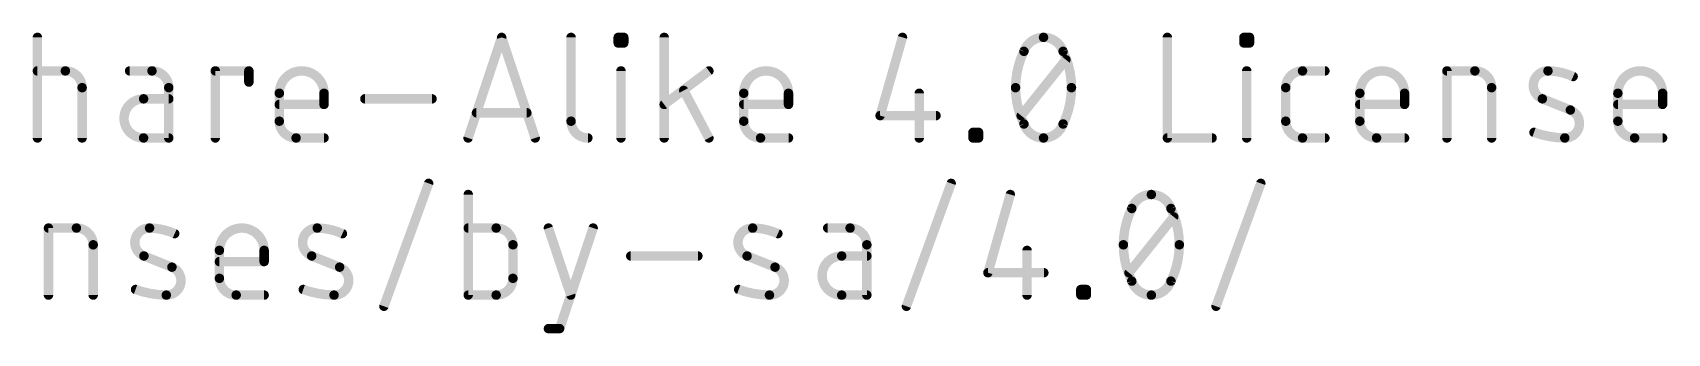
# Model space of a CAD drawing. Extents: x -31.8 to 54.9, y -15.3 to 25.5.
# Drawn here: x 28.46 to 54.87, y -8.16 to -3.3 of the extents above; entities that cross this region are included whole.
import ezdxf

# ---------------------------------------------------------------- set-up
doc = ezdxf.new("R2010")
doc.units = 0
doc.layers.add('51', color=53, linetype='CONTINUOUS')

msp = doc.modelspace()

# ---------------------------------------------------------------- linework, layer by layer
at = {"layer": '51', "const_width": 0.1524}
for points in [[(28.5354, -5.0038), (28.5354, -3.3782)], [(35.493, -5.0038), (36.0349, -3.3782)], [(36.0349, -3.3782), (36.5768, -5.0038)], [(37.1563, -3.3782), (37.1563, -4.7329)], [(37.9176, -3.4685), (37.9176, -3.3782)], [(37.9176, -3.3782), (38.0079, -3.3782)], [(38.0079, -3.4685), (37.9176, -3.4685)], [(38.0079, -3.3782), (38.0079, -3.4685)], [(38.6605, -5.0038), (38.6605, -3.3782)], [(42.5097, -3.3782), (42.1485, -4.6426)], [(46.7887, -3.3782), (46.7887, -5.0038)], [(48.0258, -3.4685), (48.0258, -3.3782)], [(48.0258, -3.3782), (48.1161, -3.3782)], [(48.1161, -3.4685), (48.0258, -3.4685)], [(48.1161, -3.3782), (48.1161, -3.4685)], [(44.4271, -4.6426), (45.1496, -3.7394)], [(28.5354, -3.9201), (28.987, -3.9201)], [(30.3864, -3.9201), (30.0252, -3.9201)], [(31.4096, -5.0038), (31.4096, -3.9201)], [(31.4096, -3.9201), (31.9515, -3.9201)], [(31.9515, -3.9201), (31.9515, -4.1007)], [(37.9628, -5.0038), (37.9628, -3.9201)], [(39.383, -3.9201), (38.6605, -4.4619)], [(48.0709, -5.0038), (48.0709, -3.9201)], [(48.9724, -3.9201), (49.3336, -3.9201)], [(51.3049, -5.0038), (51.3049, -3.9201)], [(51.3049, -3.9201), (51.7564, -3.9201)], [(29.2579, -4.191), (29.2579, -5.0038)], [(30.6574, -5.0038), (30.6574, -4.191)], [(32.4432, -4.7329), (32.4432, -4.2813)], [(33.1657, -4.2813), (33.1657, -4.4619)], [(39.383, -5.0038), (38.9766, -4.2362)], [(39.9462, -4.7329), (39.9462, -4.2813)], [(40.6687, -4.2813), (40.6687, -4.4619)], [(42.7806, -4.2813), (42.7806, -5.0038)], [(48.7014, -4.7329), (48.7014, -4.191)], [(49.8981, -4.7329), (49.8981, -4.2813)], [(50.6206, -4.2813), (50.6206, -4.4619)], [(52.0274, -4.191), (52.0274, -5.0038)], [(54.0664, -4.7329), (54.0664, -4.2813)], [(54.7889, -4.2813), (54.7889, -4.4619)], [(30.6574, -4.3716), (30.251, -4.3716)], [(33.1657, -4.4619), (32.4432, -4.4619)], [(33.8257, -4.3716), (34.9094, -4.3716)], [(40.6687, -4.4619), (39.9462, -4.4619)], [(50.6206, -4.4619), (49.8981, -4.4619)], [(53.2987, -4.5522), (52.8472, -4.3716)], [(54.7889, -4.4619), (54.0664, -4.4619)], [(36.4413, -4.5974), (35.6285, -4.5974)], [(42.1485, -4.6426), (43.0516, -4.6426)], [(30.251, -5.0038), (30.6574, -5.0038)], [(33.1657, -5.0038), (32.7141, -5.0038)], [(40.6687, -5.0038), (40.2171, -5.0038)], [(43.6491, -5.0038), (43.6491, -4.9135)], [(43.6491, -4.9135), (43.7394, -4.9135)], [(43.7394, -5.0038), (43.6491, -5.0038)], [(43.7394, -4.9135), (43.7394, -5.0038)], [(46.7887, -5.0038), (47.5112, -5.0038)], [(49.3336, -5.0038), (48.9724, -5.0038)], [(50.6206, -5.0038), (50.169, -5.0038)], [(54.7889, -5.0038), (54.3373, -5.0038)], [(34.133, -7.7244), (34.8555, -5.7376)], [(42.5739, -7.7244), (43.2964, -5.7376)], [(47.5759, -7.7244), (48.2984, -5.7376)], [(35.4951, -5.9182), (35.4951, -7.5438)], [(44.2516, -5.9182), (43.8904, -7.1826)], [(46.1691, -7.1826), (46.8915, -6.2794)], [(28.7142, -7.5438), (28.7142, -6.4601)], [(28.7142, -6.4601), (29.1658, -6.4601)], [(35.9466, -6.4601), (35.4951, -6.4601)], [(36.7903, -6.4601), (37.1516, -7.5438)], [(36.971, -8.0857), (37.5128, -6.4601)], [(41.6634, -6.4601), (41.3022, -6.4601)], [(29.4367, -6.731), (29.4367, -7.5438)], [(30.708, -7.0922), (30.2565, -6.9116)], [(31.4757, -7.2729), (31.4757, -6.8213)], [(32.1982, -6.8213), (32.1982, -7.0019)], [(33.4175, -7.0922), (32.9659, -6.9116)], [(36.2176, -7.2729), (36.2176, -6.731)], [(38.1207, -6.9116), (39.2045, -6.9116)], [(40.4515, -7.0922), (39.9999, -6.9116)], [(41.9343, -6.9116), (41.5279, -6.9116)], [(41.9343, -7.5438), (41.9343, -6.731)], [(44.5226, -6.8213), (44.5226, -7.5438)], [(32.1982, -7.0019), (31.4757, -7.0019)], [(43.8904, -7.1826), (44.7935, -7.1826)], [(45.391, -7.5438), (45.391, -7.4535)], [(45.391, -7.4535), (45.4813, -7.4535)], [(45.4813, -7.4535), (45.4813, -7.5438)], [(32.1982, -7.5438), (31.7467, -7.5438)], [(35.4951, -7.5438), (35.9466, -7.5438)], [(41.5279, -7.5438), (41.9343, -7.5438)], [(45.4813, -7.5438), (45.391, -7.5438)], [(36.7903, -8.0857), (36.971, -8.0857)]]:
    msp.add_lwpolyline(points, dxfattribs=at)
at = {"layer": '51'}
for points, const_width in [([(28.5735, -3.3782, 1), (28.4973, -3.3782)], 0.0762), ([(36.0711, -3.3662, 1), (35.9988, -3.3902)], 0.0762), ([(36.0711, -3.3902, 1), (35.9988, -3.3662)], 0.0762), ([(37.1944, -3.3782, 1), (37.1182, -3.3782)], 0.0762), ([(37.9557, -3.3782, 1), (37.8795, -3.3782)], 0.0762), ([(37.9176, -3.3401, 1), (37.9176, -3.4163)], 0.0762), ([(37.9176, -3.4304, 1), (37.9176, -3.5066)], 0.0762), ([(37.8795, -3.4685, 1), (37.9557, -3.4685)], 0.0762), ([(38.046, -3.3782, 1), (37.9698, -3.3782)], 0.0762), ([(37.9698, -3.4685, 1), (38.046, -3.4685)], 0.0762), ([(38.0079, -3.4163, 1), (38.0079, -3.3401)], 0.0762), ([(38.0079, -3.5066, 1), (38.0079, -3.4304)], 0.0762), ([(38.6986, -3.3782, 1), (38.6224, -3.3782)], 0.0762), ([(42.5463, -3.3887, 1), (42.4731, -3.3677)], 0.0762), ([(44.7884, -3.3782, 0.3205), (44.4723, -3.604)], 0.1524), ([(45.1045, -3.604, 0.3205), (44.7884, -3.3782)], 0.1524), ([(44.7884, -3.3401, 1), (44.7884, -3.4163)], 0.0762), ([(44.7884, -3.4163, 1), (44.7884, -3.3401)], 0.0762), ([(46.8268, -3.3782, 1), (46.7506, -3.3782)], 0.0762), ([(48.0639, -3.3782, 1), (47.9877, -3.3782)], 0.0762), ([(48.0258, -3.3401, 1), (48.0258, -3.4163)], 0.0762), ([(48.0258, -3.4304, 1), (48.0258, -3.5066)], 0.0762), ([(47.9877, -3.4685, 1), (48.0639, -3.4685)], 0.0762), ([(48.1542, -3.3782, 1), (48.078, -3.3782)], 0.0762), ([(48.078, -3.4685, 1), (48.1542, -3.4685)], 0.0762), ([(48.1161, -3.4163, 1), (48.1161, -3.3401)], 0.0762), ([(48.1161, -3.5066, 1), (48.1161, -3.4304)], 0.0762), ([(44.4723, -3.604, 0.1139), (44.3368, -4.191)], 0.1524), ([(44.4363, -3.5916, 1), (44.5083, -3.6163)], 0.0762), ([(44.5066, -3.6207, 1), (44.4381, -3.5873)], 0.0762), ([(45.1387, -3.5873, 1), (45.0702, -3.6207)], 0.0762), ([(45.2399, -4.191, 0.1139), (45.1045, -3.604)], 0.1524), ([(45.0684, -3.6163, 1), (45.1405, -3.5916)], 0.0762), ([(45.1794, -3.7632, 1), (45.1199, -3.7156)], 0.0762), ([(28.5354, -3.882, 1), (28.5354, -3.9582)], 0.0762), ([(29.2579, -4.191, 0.4142), (28.987, -3.9201)], 0.1524), ([(28.987, -3.882, 1), (28.987, -3.9582)], 0.0762), ([(28.987, -3.9582, 1), (28.987, -3.882)], 0.0762), ([(30.0252, -3.882, 1), (30.0252, -3.9582)], 0.0762), ([(30.6574, -4.191, 0.4142), (30.3864, -3.9201)], 0.1524), ([(30.3864, -3.882, 1), (30.3864, -3.9582)], 0.0762), ([(30.3864, -3.9582, 1), (30.3864, -3.882)], 0.0762), ([(31.4477, -3.9201, 1), (31.3715, -3.9201)], 0.0762), ([(31.4096, -3.882, 1), (31.4096, -3.9582)], 0.0762), ([(31.9896, -3.9201, 1), (31.9134, -3.9201)], 0.0762), ([(31.9515, -3.9582, 1), (31.9515, -3.882)], 0.0762), ([(33.1657, -4.2813, 1), (32.4432, -4.2813)], 0.1524), ([(38.0009, -3.9201, 1), (37.9247, -3.9201)], 0.0762), ([(39.4058, -3.9505, 1), (39.3601, -3.8896)], 0.0762), ([(40.6687, -4.2813, 1), (39.9462, -4.2813)], 0.1524), ([(48.109, -3.9201, 1), (48.0328, -3.9201)], 0.0762), ([(48.9724, -3.9201, 0.4142), (48.7014, -4.191)], 0.1524), ([(48.9724, -3.882, 1), (48.9724, -3.9582)], 0.0762), ([(48.9724, -3.9582, 1), (48.9724, -3.882)], 0.0762), ([(49.3336, -3.9582, 1), (49.3336, -3.882)], 0.0762), ([(50.6206, -4.2813, 1), (49.8981, -4.2813)], 0.1524), ([(51.343, -3.9201, 1), (51.2668, -3.9201)], 0.0762), ([(51.3049, -3.882, 1), (51.3049, -3.9582)], 0.0762), ([(52.0274, -4.191, 0.4142), (51.7564, -3.9201)], 0.1524), ([(51.7564, -3.882, 1), (51.7564, -3.9582)], 0.0762), ([(51.7564, -3.9582, 1), (51.7564, -3.882)], 0.0762), ([(52.9375, -3.9201, 0.8318), (52.8472, -4.3716)], 0.1524), ([(52.938, -3.882, 1), (52.9369, -3.9582)], 0.0762), ([(53.3439, -4.0104, 0.1026), (52.9375, -3.9201)], 0.1524), ([(52.9369, -3.9582, 1), (52.938, -3.882)], 0.0762), ([(53.3282, -4.0451, 1), (53.3595, -3.9756)], 0.0762), ([(54.7889, -4.2813, 1), (54.0664, -4.2813)], 0.1524), ([(29.296, -4.191, 1), (29.2198, -4.191)], 0.0762), ([(29.2198, -4.191, 1), (29.296, -4.191)], 0.0762), ([(30.6955, -4.191, 1), (30.6193, -4.191)], 0.0762), ([(30.6193, -4.191, 1), (30.6955, -4.191)], 0.0762), ([(31.9134, -4.1007, 1), (31.9896, -4.1007)], 0.0762), ([(32.4813, -4.2813, 1), (32.4051, -4.2813)], 0.0762), ([(33.2038, -4.2813, 1), (33.1276, -4.2813)], 0.0762), ([(39.0102, -4.2183, 1), (38.9429, -4.254)], 0.0762), ([(39.9843, -4.2813, 1), (39.9081, -4.2813)], 0.0762), ([(40.7068, -4.2813, 1), (40.6306, -4.2813)], 0.0762), ([(42.8187, -4.2813, 1), (42.7425, -4.2813)], 0.0762), ([(44.3368, -4.191, 0.1139), (44.4723, -4.778)], 0.1524), ([(44.3749, -4.191, 1), (44.2987, -4.191)], 0.0762), ([(44.2987, -4.191, 1), (44.3749, -4.191)], 0.0762), ([(45.1045, -4.778, 0.1139), (45.2399, -4.191)], 0.1524), ([(45.278, -4.191, 1), (45.2018, -4.191)], 0.0762), ([(45.2018, -4.191, 1), (45.278, -4.191)], 0.0762), ([(48.7395, -4.191, 1), (48.6633, -4.191)], 0.0762), ([(48.6633, -4.191, 1), (48.7395, -4.191)], 0.0762), ([(49.9362, -4.2813, 1), (49.86, -4.2813)], 0.0762), ([(50.6587, -4.2813, 1), (50.5825, -4.2813)], 0.0762), ([(52.0655, -4.191, 1), (51.9893, -4.191)], 0.0762), ([(51.9893, -4.191, 1), (52.0655, -4.191)], 0.0762), ([(54.1045, -4.2813, 1), (54.0283, -4.2813)], 0.0762), ([(54.827, -4.2813, 1), (54.7508, -4.2813)], 0.0762), ([(30.251, -4.3716, 1), (30.251, -5.0038)], 0.1524), ([(30.251, -4.3335, 1), (30.251, -4.4097)], 0.0762), ([(30.251, -4.4097, 1), (30.251, -4.3335)], 0.0762), ([(30.6574, -4.4097, 1), (30.6574, -4.3335)], 0.0762), ([(32.4051, -4.2813, 1), (32.4813, -4.2813)], 0.0762), ([(32.4432, -4.4238, 1), (32.4432, -4.5)], 0.0762), ([(33.1276, -4.2813, 1), (33.2038, -4.2813)], 0.0762), ([(33.1276, -4.4619, 1), (33.2038, -4.4619)], 0.0762), ([(33.1657, -4.5, 1), (33.1657, -4.4238)], 0.0762), ([(33.8257, -4.3335, 1), (33.8257, -4.4097)], 0.0762), ([(34.9094, -4.4097, 1), (34.9094, -4.3335)], 0.0762), ([(38.6376, -4.4315, 1), (38.6833, -4.4924)], 0.0762), ([(39.9081, -4.2813, 1), (39.9843, -4.2813)], 0.0762), ([(39.9462, -4.4238, 1), (39.9462, -4.5)], 0.0762), ([(40.6306, -4.2813, 1), (40.7068, -4.2813)], 0.0762), ([(40.6306, -4.4619, 1), (40.7068, -4.4619)], 0.0762), ([(40.6687, -4.5, 1), (40.6687, -4.4238)], 0.0762), ([(49.86, -4.2813, 1), (49.9362, -4.2813)], 0.0762), ([(49.8981, -4.4238, 1), (49.8981, -4.5)], 0.0762), ([(50.5825, -4.2813, 1), (50.6587, -4.2813)], 0.0762), ([(50.5825, -4.4619, 1), (50.6587, -4.4619)], 0.0762), ([(50.6206, -4.5, 1), (50.6206, -4.4238)], 0.0762), ([(52.8613, -4.3363, 1), (52.833, -4.407)], 0.0762), ([(52.833, -4.407, 1), (52.8613, -4.3362)], 0.0762), ([(53.2084, -5.0038, 0.8318), (53.2987, -4.5522)], 0.1524), ([(53.3129, -4.5169, 1), (53.2846, -4.5876)], 0.0762), ([(53.2846, -4.5876, 1), (53.3129, -4.5169)], 0.0762), ([(54.0283, -4.2813, 1), (54.1045, -4.2813)], 0.0762), ([(54.0664, -4.4238, 1), (54.0664, -4.5)], 0.0762), ([(54.7508, -4.2813, 1), (54.827, -4.2813)], 0.0762), ([(54.7508, -4.4619, 1), (54.827, -4.4619)], 0.0762), ([(54.7889, -4.5, 1), (54.7889, -4.4238)], 0.0762), ([(32.4432, -4.7329, 0.4142), (32.7141, -5.0038)], 0.1524), ([(32.4813, -4.7329, 1), (32.4051, -4.7329)], 0.0762), ([(32.4051, -4.7329, 1), (32.4813, -4.7329)], 0.0762), ([(35.6285, -4.5593, 1), (35.6285, -4.6355)], 0.0762), ([(36.4413, -4.6355, 1), (36.4413, -4.5593)], 0.0762), ([(37.1563, -4.7329, 0.4142), (37.4272, -5.0038)], 0.1524), ([(37.1944, -4.7329, 1), (37.1182, -4.7329)], 0.0762), ([(37.1182, -4.7329, 1), (37.1944, -4.7329)], 0.0762), ([(39.9462, -4.7329, 0.4142), (40.2171, -5.0038)], 0.1524), ([(39.9843, -4.7329, 1), (39.9081, -4.7329)], 0.0762), ([(39.9081, -4.7329, 1), (39.9843, -4.7329)], 0.0762), ([(42.1118, -4.6321, 1), (42.1851, -4.653)], 0.0762), ([(42.1485, -4.6045, 1), (42.1485, -4.6807)], 0.0762), ([(43.0516, -4.6807, 1), (43.0516, -4.6045)], 0.0762), ([(44.3974, -4.6188, 1), (44.4569, -4.6664)], 0.0762), ([(44.4723, -4.778, 0.3205), (44.7884, -5.0038)], 0.1524), ([(44.5083, -4.7657, 1), (44.4363, -4.7904)], 0.0762), ([(44.4381, -4.7947, 1), (44.5066, -4.7613)], 0.0762), ([(44.7884, -5.0038, 0.3205), (45.1045, -4.778)], 0.1524), ([(45.0702, -4.7613, 1), (45.1387, -4.7947)], 0.0762), ([(45.1405, -4.7904, 1), (45.0684, -4.7657)], 0.0762), ([(48.7014, -4.7329, 0.4142), (48.9724, -5.0038)], 0.1524), ([(48.7395, -4.7329, 1), (48.6633, -4.7329)], 0.0762), ([(48.6633, -4.7329, 1), (48.7395, -4.7329)], 0.0762), ([(49.8981, -4.7329, 0.4142), (50.169, -5.0038)], 0.1524), ([(49.9362, -4.7329, 1), (49.86, -4.7329)], 0.0762), ([(49.86, -4.7329, 1), (49.9362, -4.7329)], 0.0762), ([(54.0664, -4.7329, 0.4142), (54.3373, -5.0038)], 0.1524), ([(54.1045, -4.7329, 1), (54.0283, -4.7329)], 0.0762), ([(54.0283, -4.7329, 1), (54.1045, -4.7329)], 0.0762), ([(28.4973, -5.0038, 1), (28.5735, -5.0038)], 0.0762), ([(29.2198, -5.0038, 1), (29.296, -5.0038)], 0.0762), ([(30.251, -4.9657, 1), (30.251, -5.0419)], 0.0762), ([(30.251, -5.0419, 1), (30.251, -4.9657)], 0.0762), ([(30.6193, -5.0038, 1), (30.6955, -5.0038)], 0.0762), ([(30.6574, -5.0419, 1), (30.6574, -4.9657)], 0.0762), ([(31.3715, -5.0038, 1), (31.4477, -5.0038)], 0.0762), ([(32.7141, -4.9657, 1), (32.7141, -5.0419)], 0.0762), ([(32.7141, -5.0419, 1), (32.7141, -4.9657)], 0.0762), ([(33.1657, -5.0419, 1), (33.1657, -4.9657)], 0.0762), ([(35.4569, -4.9918, 1), (35.5292, -5.0158)], 0.0762), ([(36.5406, -5.0158, 1), (36.6129, -4.9918)], 0.0762), ([(37.4272, -5.0419, 1), (37.4272, -4.9657)], 0.0762), ([(37.9247, -5.0038, 1), (38.0009, -5.0038)], 0.0762), ([(38.6224, -5.0038, 1), (38.6986, -5.0038)], 0.0762), ([(39.3493, -5.0216, 1), (39.4166, -4.986)], 0.0762), ([(40.2171, -4.9657, 1), (40.2171, -5.0419)], 0.0762), ([(40.2171, -5.0419, 1), (40.2171, -4.9657)], 0.0762), ([(40.6687, -5.0419, 1), (40.6687, -4.9657)], 0.0762), ([(42.7425, -5.0038, 1), (42.8187, -5.0038)], 0.0762), ([(43.6872, -4.9135, 1), (43.611, -4.9135)], 0.0762), ([(43.6491, -4.8754, 1), (43.6491, -4.9516)], 0.0762), ([(43.6491, -4.9657, 1), (43.6491, -5.0419)], 0.0762), ([(43.611, -5.0038, 1), (43.6872, -5.0038)], 0.0762), ([(43.7775, -4.9135, 1), (43.7013, -4.9135)], 0.0762), ([(43.7013, -5.0038, 1), (43.7775, -5.0038)], 0.0762), ([(43.7394, -4.9516, 1), (43.7394, -4.8754)], 0.0762), ([(43.7394, -5.0419, 1), (43.7394, -4.9657)], 0.0762), ([(44.7884, -4.9657, 1), (44.7884, -5.0419)], 0.0762), ([(44.7884, -5.0419, 1), (44.7884, -4.9657)], 0.0762), ([(46.7887, -4.9657, 1), (46.7887, -5.0419)], 0.0762), ([(46.7506, -5.0038, 1), (46.8268, -5.0038)], 0.0762), ([(47.5112, -5.0419, 1), (47.5112, -4.9657)], 0.0762), ([(48.0328, -5.0038, 1), (48.109, -5.0038)], 0.0762), ([(48.9724, -4.9657, 1), (48.9724, -5.0419)], 0.0762), ([(48.9724, -5.0419, 1), (48.9724, -4.9657)], 0.0762), ([(49.3336, -5.0419, 1), (49.3336, -4.9657)], 0.0762), ([(50.169, -4.9657, 1), (50.169, -5.0419)], 0.0762), ([(50.169, -5.0419, 1), (50.169, -4.9657)], 0.0762), ([(50.6206, -5.0419, 1), (50.6206, -4.9657)], 0.0762), ([(51.2668, -5.0038, 1), (51.343, -5.0038)], 0.0762), ([(51.9893, -5.0038, 1), (52.0655, -5.0038)], 0.0762), ([(52.7246, -4.8776, 1), (52.6988, -4.9493)], 0.0762), ([(52.7117, -4.9135, 0.083), (53.2084, -5.0038)], 0.1524), ([(53.2089, -4.9657, 1), (53.2079, -5.0419)], 0.0762), ([(53.2079, -5.0419, 1), (53.2089, -4.9657)], 0.0762), ([(54.3373, -4.9657, 1), (54.3373, -5.0419)], 0.0762), ([(54.3373, -5.0419, 1), (54.3373, -4.9657)], 0.0762), ([(54.7889, -5.0419, 1), (54.7889, -4.9657)], 0.0762), ([(34.8913, -5.7506, 1), (34.8197, -5.7246)], 0.0762), ([(43.3322, -5.7506, 1), (43.2606, -5.7246)], 0.0762), ([(48.3342, -5.7506, 1), (48.2625, -5.7246)], 0.0762), ([(35.5332, -5.9182, 1), (35.457, -5.9182)], 0.0762), ([(44.2883, -5.9287, 1), (44.215, -5.9077)], 0.0762), ([(46.2142, -6.144, 0.1139), (46.0787, -6.731)], 0.1524), ([(46.5303, -5.9182, 0.3205), (46.2142, -6.144)], 0.1524), ([(46.2485, -6.1607, 1), (46.18, -6.1273)], 0.0762), ([(46.8464, -6.144, 0.3205), (46.5303, -5.9182)], 0.1524), ([(46.5303, -5.8801, 1), (46.5303, -5.9563)], 0.0762), ([(46.5303, -5.9563, 1), (46.5303, -5.8801)], 0.0762), ([(46.8806, -6.1273, 1), (46.8121, -6.1607)], 0.0762), ([(46.9819, -6.731, 0.1139), (46.8464, -6.144)], 0.1524), ([(46.1782, -6.1316, 1), (46.2503, -6.1563)], 0.0762), ([(46.8103, -6.1563, 1), (46.8824, -6.1316)], 0.0762), ([(46.9213, -6.3032, 1), (46.8618, -6.2556)], 0.0762), ([(28.7523, -6.4601, 1), (28.6761, -6.4601)], 0.0762), ([(28.7142, -6.422, 1), (28.7142, -6.4982)], 0.0762), ([(29.4367, -6.731, 0.4142), (29.1658, -6.4601)], 0.1524), ([(29.1658, -6.422, 1), (29.1658, -6.4982)], 0.0762), ([(29.1658, -6.4982, 1), (29.1658, -6.422)], 0.0762), ([(30.3468, -6.4601, 0.8318), (30.2565, -6.9116)], 0.1524), ([(30.3473, -6.422, 1), (30.3462, -6.4982)], 0.0762), ([(30.7532, -6.5504, 0.1026), (30.3468, -6.4601)], 0.1524), ([(30.3462, -6.4982, 1), (30.3473, -6.422)], 0.0762), ([(30.7376, -6.5851, 1), (30.7688, -6.5156)], 0.0762), ([(32.1982, -6.8213, 1), (31.4757, -6.8213)], 0.1524), ([(33.0562, -6.4601, 0.8318), (32.9659, -6.9116)], 0.1524), ([(33.4626, -6.5504, 0.1026), (33.0562, -6.4601)], 0.1524), ([(33.0568, -6.422, 1), (33.0557, -6.4982)], 0.0762), ([(33.0557, -6.4982, 1), (33.0568, -6.422)], 0.0762), ([(33.447, -6.5851, 1), (33.4782, -6.5156)], 0.0762), ([(35.4951, -6.422, 1), (35.4951, -6.4982)], 0.0762), ([(36.2176, -6.731, 0.4142), (35.9466, -6.4601)], 0.1524), ([(35.9466, -6.422, 1), (35.9466, -6.4982)], 0.0762), ([(35.9466, -6.4982, 1), (35.9466, -6.422)], 0.0762), ([(36.8265, -6.448, 1), (36.7542, -6.4721)], 0.0762), ([(37.549, -6.4721, 1), (37.4767, -6.448)], 0.0762), ([(40.0902, -6.4601, 0.8318), (39.9999, -6.9116)], 0.1524), ([(40.4966, -6.5504, 0.1026), (40.0902, -6.4601)], 0.1524), ([(40.0908, -6.422, 1), (40.0897, -6.4982)], 0.0762), ([(40.0897, -6.4982, 1), (40.0908, -6.422)], 0.0762), ([(40.481, -6.5851, 1), (40.5123, -6.5156)], 0.0762), ([(41.3022, -6.422, 1), (41.3022, -6.4982)], 0.0762), ([(41.9343, -6.731, 0.4142), (41.6634, -6.4601)], 0.1524), ([(41.6634, -6.422, 1), (41.6634, -6.4982)], 0.0762), ([(41.6634, -6.4982, 1), (41.6634, -6.422)], 0.0762), ([(29.4748, -6.731, 1), (29.3986, -6.731)], 0.0762), ([(29.3986, -6.731, 1), (29.4748, -6.731)], 0.0762), ([(30.2706, -6.8763, 1), (30.2423, -6.947)], 0.0762), ([(30.2423, -6.947, 1), (30.2706, -6.8762)], 0.0762), ([(31.5138, -6.8213, 1), (31.4376, -6.8213)], 0.0762), ([(31.4376, -6.8213, 1), (31.5138, -6.8213)], 0.0762), ([(32.2363, -6.8213, 1), (32.1601, -6.8213)], 0.0762), ([(32.1601, -6.8213, 1), (32.2363, -6.8213)], 0.0762), ([(32.98, -6.8763, 1), (32.9517, -6.947)], 0.0762), ([(32.9517, -6.947, 1), (32.98, -6.8762)], 0.0762), ([(36.2557, -6.731, 1), (36.1795, -6.731)], 0.0762), ([(36.1795, -6.731, 1), (36.2557, -6.731)], 0.0762), ([(38.1207, -6.8735, 1), (38.1207, -6.9497)], 0.0762), ([(39.2045, -6.9497, 1), (39.2045, -6.8735)], 0.0762), ([(40.0141, -6.8763, 1), (39.9858, -6.947)], 0.0762), ([(39.9858, -6.947, 1), (40.0141, -6.8762)], 0.0762), ([(41.5279, -6.9116, 1), (41.5279, -7.5438)], 0.1524), ([(41.5279, -6.8735, 1), (41.5279, -6.9497)], 0.0762), ([(41.5279, -6.9497, 1), (41.5279, -6.8735)], 0.0762), ([(41.9724, -6.731, 1), (41.8962, -6.731)], 0.0762), ([(41.8962, -6.731, 1), (41.9724, -6.731)], 0.0762), ([(41.9343, -6.9497, 1), (41.9343, -6.8735)], 0.0762), ([(44.5607, -6.8213, 1), (44.4845, -6.8213)], 0.0762), ([(46.0787, -6.731, 0.1139), (46.2142, -7.318)], 0.1524), ([(46.1168, -6.731, 1), (46.0406, -6.731)], 0.0762), ([(46.0406, -6.731, 1), (46.1168, -6.731)], 0.0762), ([(46.8464, -7.318, 0.1139), (46.9819, -6.731)], 0.1524), ([(47.02, -6.731, 1), (46.9438, -6.731)], 0.0762), ([(46.9438, -6.731, 1), (47.02, -6.731)], 0.0762), ([(30.6177, -7.5438, 0.8318), (30.708, -7.0922)], 0.1524), ([(30.7222, -7.0569, 1), (30.6939, -7.1276)], 0.0762), ([(30.6939, -7.1276, 1), (30.7222, -7.0569)], 0.0762), ([(31.4757, -6.9638, 1), (31.4757, -7.04)], 0.0762), ([(32.1601, -7.0019, 1), (32.2363, -7.0019)], 0.0762), ([(32.1982, -7.04, 1), (32.1982, -6.9638)], 0.0762), ([(33.3271, -7.5438, 0.8318), (33.4175, -7.0922)], 0.1524), ([(33.4316, -7.0569, 1), (33.4033, -7.1276)], 0.0762), ([(33.4033, -7.1276, 1), (33.4316, -7.0569)], 0.0762), ([(40.3612, -7.5438, 0.8318), (40.4515, -7.0922)], 0.1524), ([(40.4656, -7.0569, 1), (40.4373, -7.1276)], 0.0762), ([(40.4373, -7.1276, 1), (40.4656, -7.0569)], 0.0762), ([(43.8904, -7.1445, 1), (43.8904, -7.2207)], 0.0762), ([(44.7935, -7.2207, 1), (44.7935, -7.1445)], 0.0762), ([(46.1393, -7.1588, 1), (46.1988, -7.2064)], 0.0762), ([(30.1339, -7.4176, 1), (30.1081, -7.4893)], 0.0762), ([(30.121, -7.4535, 0.083), (30.6177, -7.5438)], 0.1524), ([(31.4757, -7.2729, 0.4142), (31.7467, -7.5438)], 0.1524), ([(31.5138, -7.2729, 1), (31.4376, -7.2729)], 0.0762), ([(31.4376, -7.2729, 1), (31.5138, -7.2729)], 0.0762), ([(32.8433, -7.4176, 1), (32.8175, -7.4893)], 0.0762), ([(32.8304, -7.4535, 0.083), (33.3271, -7.5438)], 0.1524), ([(35.9466, -7.5438, 0.4142), (36.2176, -7.2729)], 0.1524), ([(36.2556, -7.2729, 1), (36.1795, -7.2729)], 0.0762), ([(36.1795, -7.2729, 1), (36.2557, -7.2729)], 0.0762), ([(39.8774, -7.4176, 1), (39.8516, -7.4893)], 0.0762), ([(39.8645, -7.4535, 0.083), (40.3612, -7.5438)], 0.1524), ([(43.8537, -7.1721, 1), (43.927, -7.193)], 0.0762), ([(45.4291, -7.4535, 1), (45.3529, -7.4535)], 0.0762), ([(45.391, -7.4154, 1), (45.391, -7.4916)], 0.0762), ([(45.5194, -7.4535, 1), (45.4432, -7.4535)], 0.0762), ([(45.4813, -7.4916, 1), (45.4813, -7.4154)], 0.0762), ([(46.2142, -7.318, 0.3205), (46.5303, -7.5438)], 0.1524), ([(46.2503, -7.3057, 1), (46.1782, -7.3304)], 0.0762), ([(46.18, -7.3347, 1), (46.2485, -7.3013)], 0.0762), ([(46.5303, -7.5438, 0.3205), (46.8464, -7.318)], 0.1524), ([(46.8121, -7.3013, 1), (46.8806, -7.3347)], 0.0762), ([(46.8824, -7.3304, 1), (46.8104, -7.3057)], 0.0762), ([(28.6761, -7.5438, 1), (28.7523, -7.5438)], 0.0762), ([(29.3986, -7.5438, 1), (29.4748, -7.5438)], 0.0762), ([(30.6183, -7.5057, 1), (30.6172, -7.5819)], 0.0762), ([(30.6172, -7.5819, 1), (30.6183, -7.5057)], 0.0762), ([(31.7467, -7.5057, 1), (31.7467, -7.5819)], 0.0762), ([(31.7467, -7.5819, 1), (31.7467, -7.5057)], 0.0762), ([(32.1982, -7.5819, 1), (32.1982, -7.5057)], 0.0762), ([(33.3277, -7.5057, 1), (33.3266, -7.5819)], 0.0762), ([(33.3266, -7.5819, 1), (33.3277, -7.5057)], 0.0762), ([(35.4951, -7.5057, 1), (35.4951, -7.5819)], 0.0762), ([(35.457, -7.5438, 1), (35.5332, -7.5438)], 0.0762), ([(35.9466, -7.5057, 1), (35.9466, -7.5819)], 0.0762), ([(35.9466, -7.5819, 1), (35.9466, -7.5057)], 0.0762), ([(37.1154, -7.5558, 1), (37.1877, -7.5318)], 0.0762), ([(40.3617, -7.5057, 1), (40.3606, -7.5819)], 0.0762), ([(40.3606, -7.5819, 1), (40.3617, -7.5057)], 0.0762), ([(41.5279, -7.5057, 1), (41.5279, -7.5819)], 0.0762), ([(41.5279, -7.5819, 1), (41.5279, -7.5057)], 0.0762), ([(41.8962, -7.5438, 1), (41.9724, -7.5438)], 0.0762), ([(41.9343, -7.5819, 1), (41.9343, -7.5057)], 0.0762), ([(44.4845, -7.5438, 1), (44.5607, -7.5438)], 0.0762), ([(45.391, -7.5057, 1), (45.391, -7.5819)], 0.0762), ([(45.3529, -7.5438, 1), (45.4291, -7.5438)], 0.0762), ([(45.4432, -7.5438, 1), (45.5194, -7.5438)], 0.0762), ([(45.4813, -7.5819, 1), (45.4813, -7.5057)], 0.0762), ([(46.5303, -7.5057, 1), (46.5303, -7.5819)], 0.0762), ([(46.5303, -7.5819, 1), (46.5303, -7.5057)], 0.0762), ([(34.0972, -7.7114, 1), (34.1688, -7.7374)], 0.0762), ([(42.5381, -7.7114, 1), (42.6097, -7.7374)], 0.0762), ([(47.5401, -7.7114, 1), (47.6117, -7.7374)], 0.0762), ([(36.7903, -8.0476, 1), (36.7903, -8.1238)], 0.0762), ([(36.9348, -8.0736, 1), (37.0071, -8.0977)], 0.0762), ([(36.971, -8.1238, 1), (36.971, -8.0476)], 0.0762)]:
    msp.add_lwpolyline(points, format="xyb", dxfattribs=dict(at, const_width=const_width))

doc.saveas('drawing.dxf')
